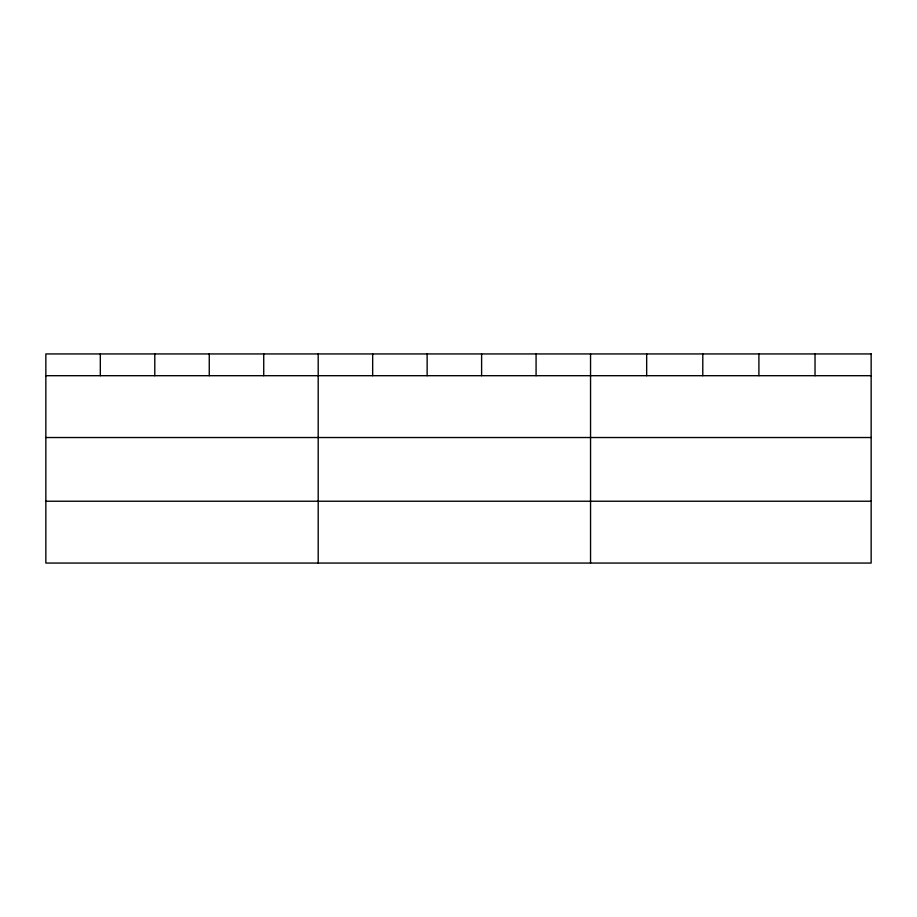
<?xml version="1.0" encoding="UTF-8"?>
<svg xmlns="http://www.w3.org/2000/svg" width="917" height="917" viewBox="0 0 917 917"><rect width="100%" height="100%" fill="white"/><g stroke="black" fill="none" stroke-linecap="round" stroke-linejoin="round"><path stroke-width="1.38" d="M45.85 375.695L871.15 375.695M45.85 437.524L871.15 437.524M45.85 501.232L871.15 501.232M815.03 353.939L815.03 375.695M758.909 353.939L758.909 375.695M702.789 353.939L702.789 375.695M646.668 353.939L646.668 375.695M590.548 353.939L590.548 563.061M536.078 353.939L536.078 375.695M481.608 353.939L481.608 375.695M427.139 353.939L427.139 375.695M372.669 353.939L372.669 375.695M318.199 353.939L318.199 563.061M263.729 353.939L263.729 375.695M209.259 353.939L209.259 375.695M154.79 353.939L154.79 375.695M100.32 353.939L100.32 375.695M871.15 353.939L45.85 353.939L45.85 563.061L871.15 563.061L871.15 353.939"/></g></svg>
